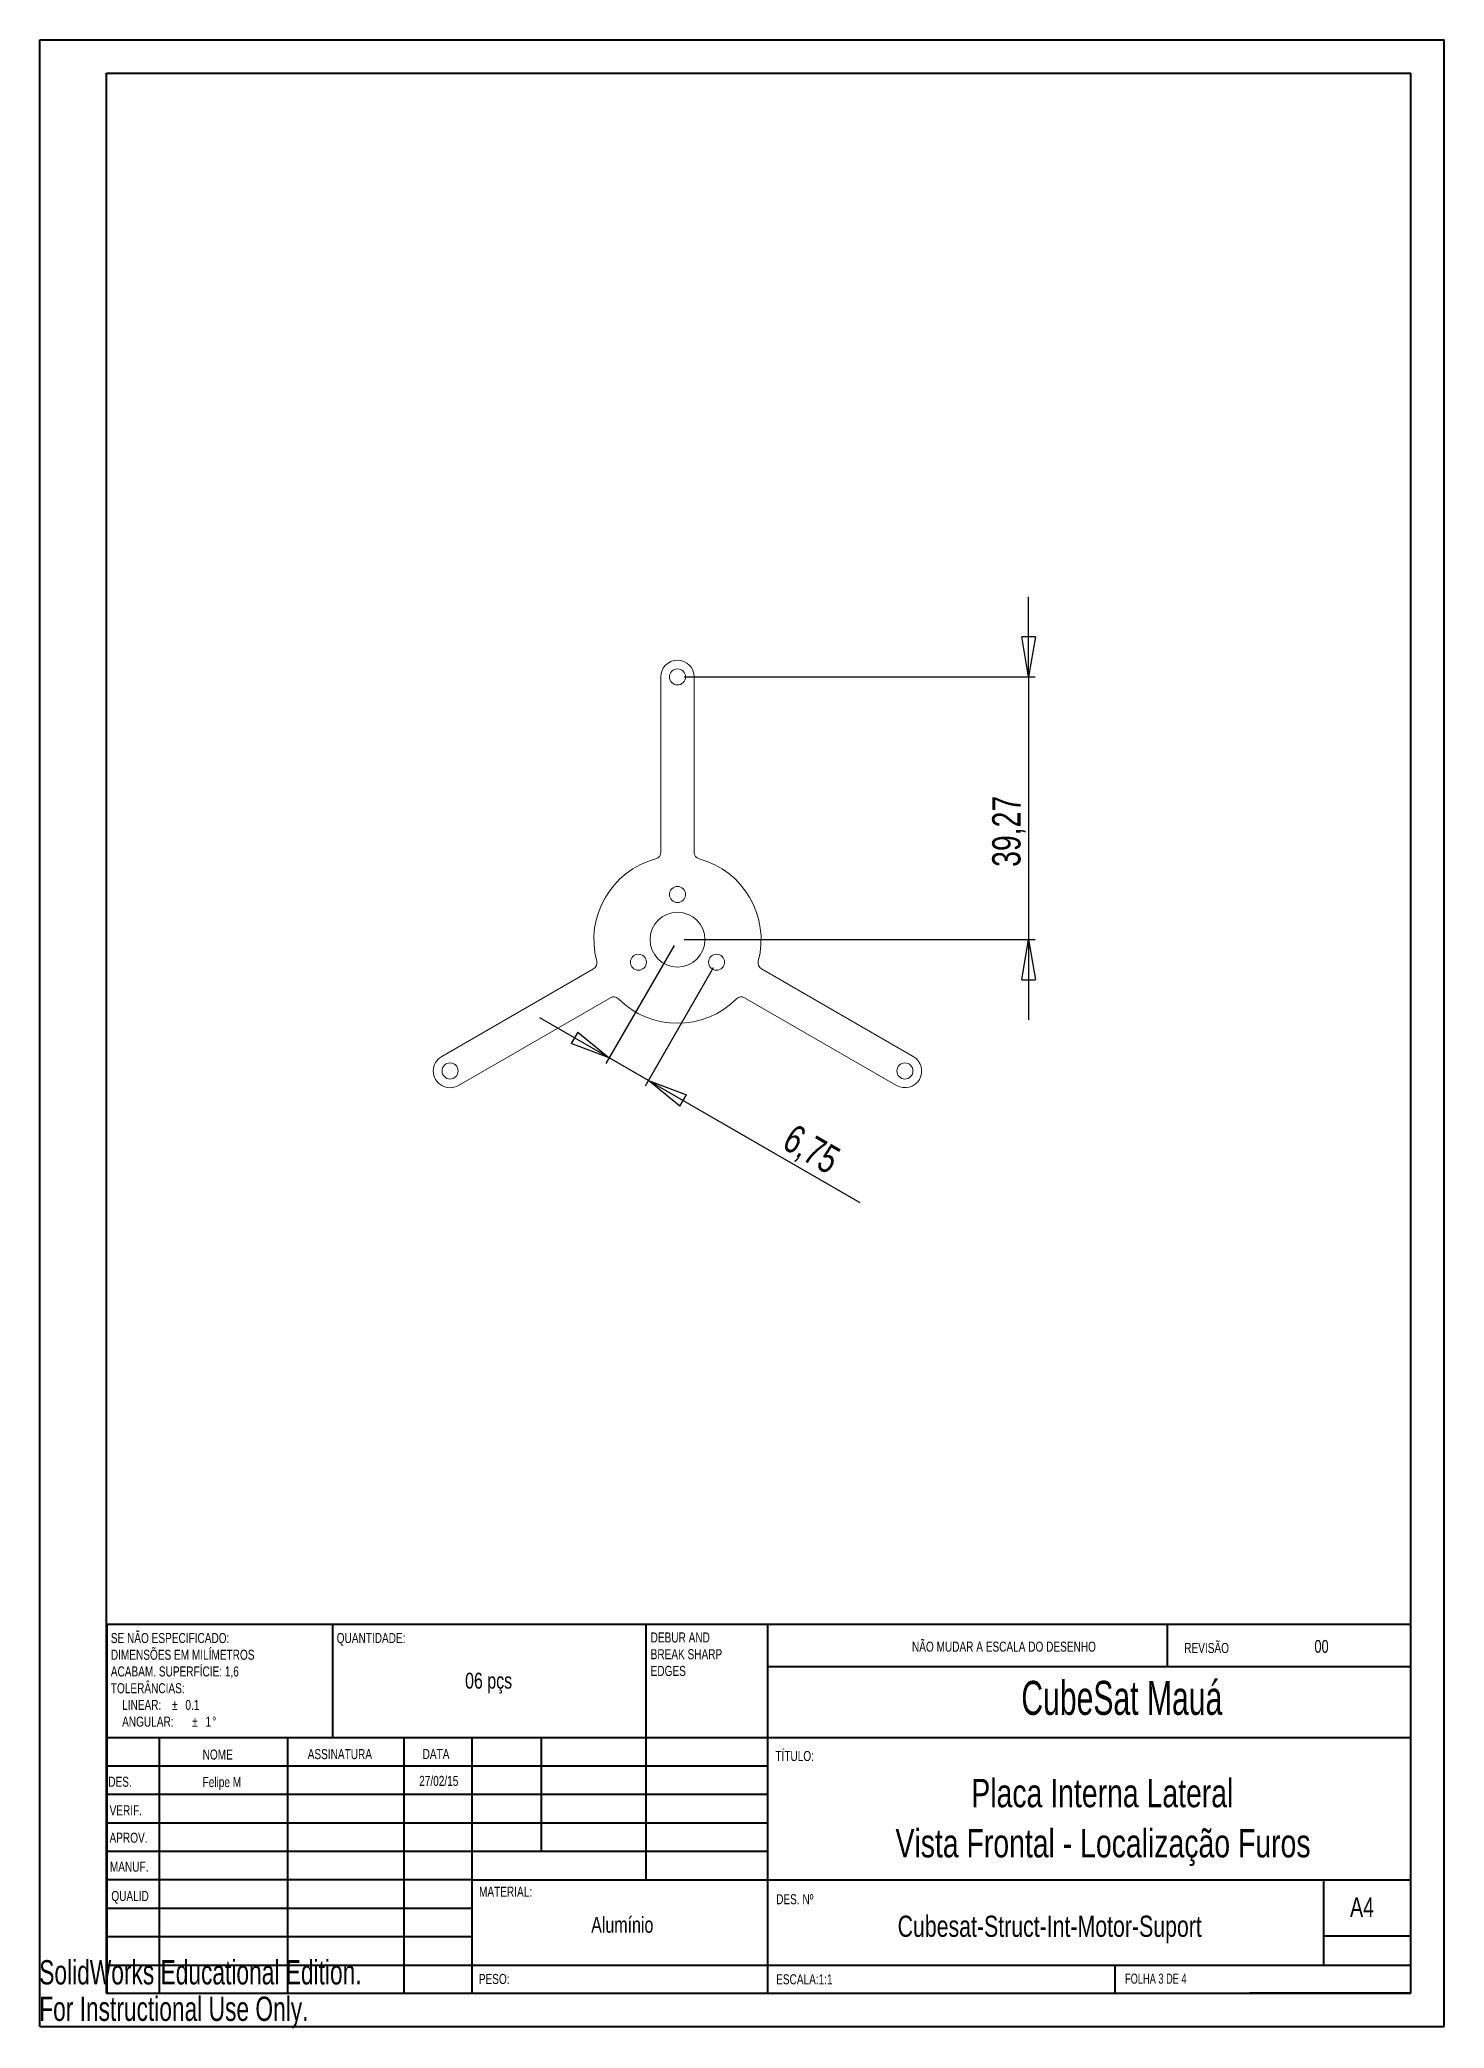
# Paper-space layout 'Folha03' of a CAD drawing. Header units: millimetres. Extents: x 0 to 210, y 0 to 297.
import ezdxf

# ---------------------------------------------------------------- set-up
doc = ezdxf.new("R2010")
doc.units = ezdxf.units.MM
doc.layers.add('FORMAT', color=7, linetype='Continuous')
doc.styles.add('SLDTEXTSTYLE0', font='TXT', dxfattribs={"width": 0.75})
doc.styles.add('SLDTEXTSTYLE1', font='TXT', dxfattribs={"width": 0.663})
doc.styles.add('SLDTEXTSTYLE2', font='TXT', dxfattribs={"width": 0.6875})
doc.styles.add('SLDTEXTSTYLE3', font='TXT', dxfattribs={"width": 0.7})
doc.dimstyles.new('SLDDIMSTYLE2', dxfattribs={"dimtxt": 4.233333, "dimasz": 5.9944, "dimexe": 0, "dimexo": 0.0625, "dimgap": 1.058333, "dimtad": 1, "dimrnd": 1e-09, "dimzin": 12, "dimdsep": 46, "dimtxsty": 'SLDTEXTSTYLE0', "dimblk1": 'CLOSED', "dimblk2": 'CLOSED', "dimsah": 1, "dimcen": 0.09, "dimadec": 0, "dimazin": 3, "dimtfac": 1, "dimtmove": 0, "dimatfit": 0, "dimldrblk": 'CLOSED', "dimfxl": 0, "dimfrac": 2, "dimtolj": 1, "dimtzin": 12, "dimarcsym": 0})

# ---------------------------------------------------------------- blocks, each defined once
blk = doc.blocks.new('SW_NOTE_4')
at = {"color": 0, "linetype": 'Continuous', "lineweight": 0, "char_height": 1.5, "attachment_point": 1, "style": 'SLDTEXTSTYLE0'}
for s, insert in [('DEBUR AND', (0, 1.93)), ('BREAK SHARP', (0, -0.57)), ('EDGES', (0, -3.07))]:
    blk.add_mtext(s, dxfattribs=dict(at, insert=insert))
blk = doc.blocks.new('SW_NOTE_5')
at = {"color": 0, "linetype": 'Continuous', "lineweight": 0, "char_height": 1.5, "attachment_point": 1, "style": 'SLDTEXTSTYLE0'}
for s, insert in [('SE NÃO ESPECIFICADO:', (0, 1.93)), ('ACABAM. SUPERFÍCIE: 1,6', (0, -3.07)), ('DIMENSÕES EM MILÍMETROS', (0, -0.57)), ('TOLERÂNCIAS:', (0, -5.57)), ('LINEAR:', (1.69, -8.07)), ('%%p', (9.16, -8.07)), ('0.1', (11.15, -8.07)), ('ANGULAR:', (1.69, -10.57)), ('%%p', (12.16, -10.57)), ('1', (14.15, -10.57)), ('%%d', (15.16, -10.57))]:
    blk.add_mtext(s, dxfattribs=dict(at, insert=insert))
blk = doc.blocks.new('_CLOSED')
at = {"color": 0, "linetype": 'ByBlock', "lineweight": -2}
for p, q in [((-1, 0.166667), (0, 0)), ((-1, 0.166667), (-1, -0.166667)), ((0, 0), (-1, -0.166667)), ((0, 0), (-1, 0))]:
    blk.add_line(p, q, dxfattribs=at)
blk = doc.blocks.new('_D_6')
at = {"layer": 'FORMAT'}
for p, q in [((147.94, 201.96), (147.94, 213.95)), ((96.42, 201.96), (148.93, 201.96)), ((147.94, 201.96), (147.94, 162.69)), ((96.42, 162.69), (148.93, 162.69)), ((147.94, 162.69), (147.94, 150.7))]:
    blk.add_line(p, q, dxfattribs=at)
at = {"layer": 'FORMAT', "xscale": 5.9944, "yscale": 5.9944}
for p, rotation in [((147.94, 201.96, 10.7), 270.0000000000003), ((147.94, 162.69, 10.7), 90.00000000000031)]:
    blk.add_blockref('_CLOSED', p, dxfattribs=dict(at, rotation=rotation))
at = {"layer": 'FORMAT', "insert": (142.49, 173.57, 10.7), "char_height": 4.233, "attachment_point": 1, "rotation": 90, "style": 'SLDTEXTSTYLE0'}
blk.add_mtext('39,27', dxfattribs=at)
blk = doc.blocks.new('_D_7')
at = {"layer": 'FORMAT'}
for p, q in [((94.94, 161.83), (84.74, 144.16)), ((100.78, 158.46), (90.58, 140.79)), ((85.23, 145.02), (74.85, 151.01)), ((91.08, 141.64), (85.23, 145.02)), ((91.08, 141.64), (122.7, 123.39))]:
    blk.add_line(p, q, dxfattribs=at)
at = {"layer": 'FORMAT', "xscale": 5.9944, "yscale": 5.9944}
for p, rotation in [((85.23, 145.02, 10.7), 330.0000000000005), ((91.08, 141.64, 10.7), 150.0000000000004)]:
    blk.add_blockref('_CLOSED', p, dxfattribs=dict(at, rotation=rotation))
at = {"layer": 'FORMAT', "insert": (112.98, 135.3, 10.7), "char_height": 4.233, "attachment_point": 1, "rotation": 330, "style": 'SLDTEXTSTYLE0'}
blk.add_mtext('6,75', dxfattribs=at)

psp = doc.layouts.new('Folha03')

# ---------------------------------------------------------------- linework, layer by layer
at = {"color": 7, "linetype": 'Continuous', "lineweight": 40}
for p, q in [((0.079, 0.215), (0.079, 297.215)), ((0.079, 297.215), (210.079, 297.215)), ((210.079, 0.215), (210.079, 297.215)), ((210.079, 292.215), (210.079, 297.215)), ((10.079, 292.215), (205.079, 292.215)), ((10.079, 5.215), (10.079, 292.215)), ((205.079, 5.215), (205.079, 292.215)), ((10.111, 60.371), (205.079, 60.371)), ((10.111, 60.371), (10.111, 5.121)), ((43.911, 43.371), (43.911, 60.371)), ((90.711, 60.371), (90.711, 22.121)), ((108.911, 60.371), (108.911, 5.121)), ((168.679, 54.09), (168.679, 60.465)), ((205.079, 53.996), (108.911, 53.996)), ((205.079, 43.371), (10.111, 43.371)), ((17.911, 43.371), (17.911, 5.121)), ((37.102, 43.371), (37.102, 5.121)), ((54.51, 43.371), (54.51, 5.121)), ((64.711, 5.121), (64.711, 43.371)), ((75.111, 26.371), (75.111, 43.371)), ((108.911, 39.121), (10.111, 39.121)), ((108.911, 34.871), (10.111, 34.871)), ((108.911, 30.621), (10.111, 30.621)), ((108.911, 26.371), (10.111, 26.371)), ((64.711, 22.121), (10.111, 22.121)), ((64.711, 22.121), (205.079, 22.121)), ((192.079, 9.465), (192.079, 22.215)), ((64.711, 17.871), (10.111, 17.871)), ((64.711, 13.621), (10.111, 13.621)), ((205.079, 13.715), (192.079, 13.715)), ((10.111, 9.371), (205.079, 9.371)), ((160.879, 5.215), (160.879, 9.465)), ((10.079, 5.215), (205.079, 5.215)), ((205.079, 5.215), (180.988, 5.215)), ((0.079, 0.215), (210.079, 0.215))]:
    psp.add_line(p, q, dxfattribs=at)
at = {"color": 7, "linetype": 'Continuous', "lineweight": 15}
for p, q in [((92.933, 201.962), (92.933, 175.73)), ((97.933, 175.73), (97.933, 201.962)), ((82.892, 158.337), (60.174, 145.221)), ((130.693, 145.221), (107.975, 158.337)), ((62.674, 140.891), (85.392, 154.007)), ((105.475, 154.007), (128.193, 140.891))]:
    psp.add_line(p, q, dxfattribs=at)
for centre, radius in [((95.433, 201.962), 1.2), ((95.433, 169.442), 1.2), ((95.433, 162.692), 4.1), ((89.588, 159.317), 1.2), ((101.279, 159.317), 1.2), ((61.424, 143.056), 1.2), ((129.443, 143.056), 1.2)]:
    psp.add_circle(centre, radius, dxfattribs=at)
for centre, radius, start, end in [((95.433, 201.962), 2.5, 0, 180), ((91.933, 175.73), 1, 285.02611, 0), ((98.933, 175.73), 1, 180, 254.97389), ((95.433, 162.692), 12.5, 105.02611, 194.97389), ((95.433, 162.692), 12.5, 345.02611, 74.97389), ((82.392, 159.203), 1, 300, 14.97389), ((108.475, 159.203), 1, 165.02611, 240), ((85.892, 153.141), 1, 45.02611, 120), ((95.433, 162.692), 12.5, 225.02611, 314.97389), ((104.975, 153.141), 1, 60, 134.97389), ((61.424, 143.056), 2.5, 120, 300), ((129.443, 143.056), 2.5, 240, 60)]:
    psp.add_arc(centre, radius, start, end, dxfattribs=at)

# ---------------------------------------------------------------- block references
at = {"color": 7, "linetype": 'Continuous', "lineweight": 0}
for name, p in [('SW_NOTE_5', (10.704, 57.108)), ('SW_NOTE_4', (91.42, 57.19))]:
    psp.add_blockref(name, p, dxfattribs=at)

# ---------------------------------------------------------------- texts
for s, insert, char_height, attachment_point, style in [('QUANTIDADE:', (44.482, 59.04), 1.5, 1, 'SLDTEXTSTYLE0'), ('NÃO MUDAR A ESCALA DO DESENHO', (130.493, 57.748), 1.5, 1, 'SLDTEXTSTYLE0'), ('REVISÃO', (171.206, 57.55), 1.5, 1, 'SLDTEXTSTYLE0'), ('00', (191.731, 57.99), 1.905, 2, 'SLDTEXTSTYLE0'), ('06 pçs', (67.194, 53.102), 2.3813, 2, 'SLDTEXTSTYLE0'), ('CubeSat Mauá', (161.869, 51.883), 5.08, 2, 'SLDTEXTSTYLE1'), ('NOME', (24.433, 41.622), 1.5, 1, 'SLDTEXTSTYLE0'), ('ASSINATURA', (40.144, 41.683), 1.5, 1, 'SLDTEXTSTYLE0'), ('DATA', (57.326, 41.697), 1.5, 1, 'SLDTEXTSTYLE0'), ('TÍTULO:', (110.067, 41.399), 1.5, 1, 'SLDTEXTSTYLE0'), ('DES.', (10.323, 37.551), 1.5, 1, 'SLDTEXTSTYLE0'), ('Felipe M', (27.31, 37.504), 1.4986, 2, 'SLDTEXTSTYLE0'), ('27/02/15', (59.74, 37.68), 1.4986, 2, 'SLDTEXTSTYLE0'), ('Placa Interna Lateral', (158.958, 37.224), 4.23333, 2, 'SLDTEXTSTYLE0'), ('VERIF.', (10.521, 33.275), 1.5, 1, 'SLDTEXTSTYLE0'), ('APROV.', (10.513, 29.185), 1.5, 1, 'SLDTEXTSTYLE0'), ('MANUF.', (10.566, 24.855), 1.5, 1, 'SLDTEXTSTYLE0'), ('MATERIAL:', (65.757, 21.107), 1.5, 1, 'SLDTEXTSTYLE0'), ('QUALID', (10.78, 20.471), 1.5, 1, 'SLDTEXTSTYLE0'), ('DES. Nº', (110.185, 19.99), 1.5, 1, 'SLDTEXTSTYLE0'), ('A4', (196, 19.515), 2.9104, 1, 'SLDTEXTSTYLE0'), ('Alumínio', (87.179, 16.606), 2.3813, 2, 'SLDTEXTSTYLE0'), ('Cubesat-Struct-Int-Motor-Suport', (151.088, 16.791), 3.175, 2, 'SLDTEXTSTYLE0'), ('PESO:', (65.729, 8.07), 1.4986, 1, 'SLDTEXTSTYLE0'), ('ESCALA:1:1', (110.185, 8.021), 1.5, 1, 'SLDTEXTSTYLE0'), ('FOLHA 3 DE 4', (162.357, 8.115), 1.5, 1, 'SLDTEXTSTYLE2')]:
    psp.add_mtext(s, dxfattribs=dict(at, insert=insert, char_height=char_height, attachment_point=attachment_point, style=style))
at = {"color": 7, "linetype": 'Continuous', "char_height": 3.633, "attachment_point": 1, "style": 'SLDTEXTSTYLE3'}
for s, insert in [('SolidWorks Educational Edition.', (0, 10.133)), ('For Instructional Use Only.', (0, 4.683))]:
    psp.add_mtext(s, dxfattribs=dict(at, insert=insert))
at = {"layer": 'FORMAT', "insert": (159.061, 29.73), "char_height": 4.23333, "attachment_point": 2, "style": 'SLDTEXTSTYLE0'}
psp.add_mtext('Vista Frontal - Localização Furos', dxfattribs=at)

# ---------------------------------------------------------------- dimensions: what is measured, and where the dimension line sits
at = {"layer": 'FORMAT'}
for base, p1, angle, picture, middle in [((147.943, 162.692), (95.433, 201.962), 90, '_D_6', (147.943, 182.327)), ((85.231, 145.02), (101.279, 159.317), 330, '_D_7', (116.475, 126.981))]:
    dim = psp.add_linear_dim(base=base, p1=p1, p2=(95.433, 162.692), angle=angle, dimstyle='SLDDIMSTYLE2', dxfattribs=at)
    dim.commit()
    dim.dimension.update_dxf_attribs({"geometry": picture, "text_midpoint": middle, "dimtype": 160})

doc.saveas('drawing.dxf')
